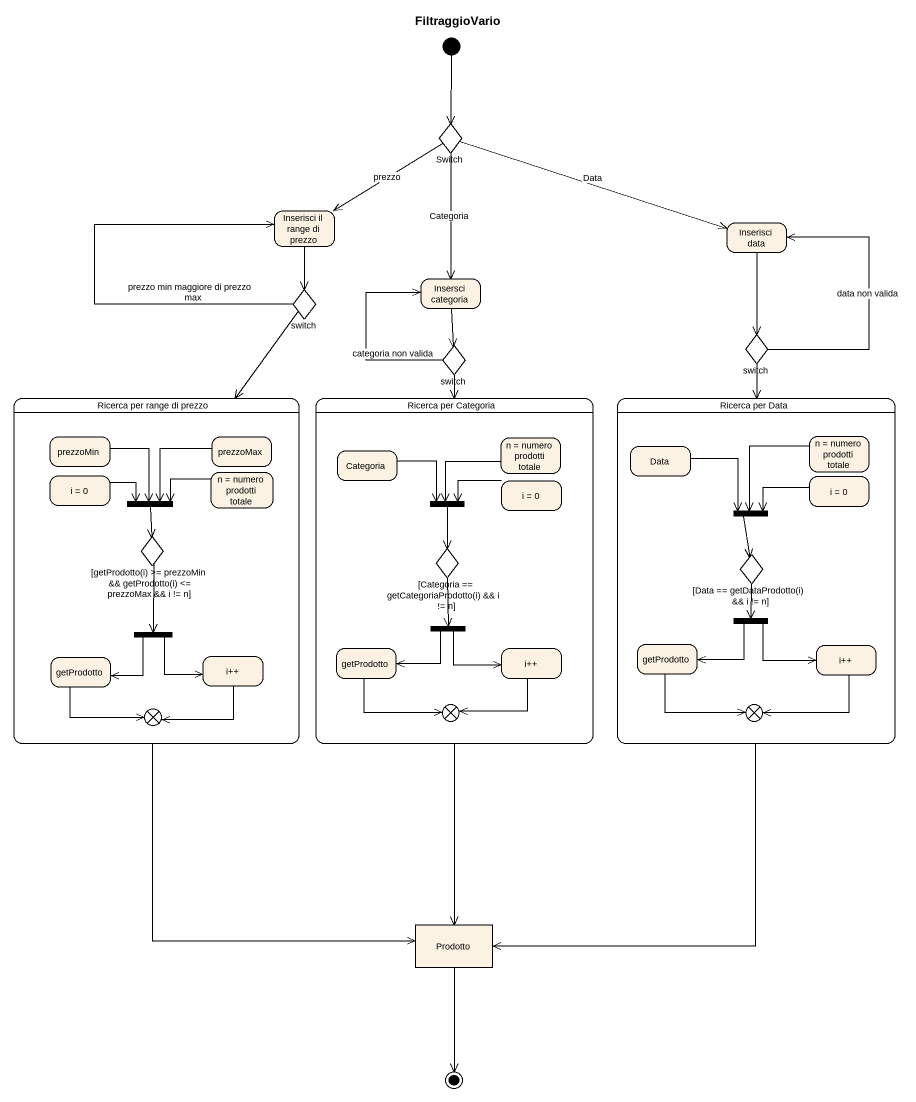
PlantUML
@startuml
title FiltraggioVario
hide empty description
state Switch <<choice>>
state "Inserisci il range di prezzo" as Inserisci_il_range_di_prezzo
state "Inserisci data" as Inserisci_data
state switch <<choice>>
state "Insersci categoria" as Insersci_categoria
state "switch" as switch_2 <<choice>>
state "switch" as switch_3 <<choice>>
state "Ricerca per range di prezzo" as Ricerca_per_range_di_prezzo {
  state prezzoMin
  state prezzoMax
  state "i = 0" as i_0
  state "n = numero prodotti totale" as n_numero_prodotti_totale_3
  state fork1 <<join>>
  state "[getProdotto(i) >= prezzoMin && getProdotto(i) <= prezzoMax && i != n]" as getProdotto_i_prezzoMin <<choice>>
  state fork4 <<fork>>
  state "getProdotto" as getProdotto_3
  state "i++" as i_3
  state flowfinal1 <<end>>
}
state "Ricerca per Categoria" as Ricerca_per_Categoria {
  state Categoria
  state "n = numero prodotti totale" as n_numero_prodotti_totale
  state "i = 0" as i_0_2
  state fork2 <<join>>
  state "[Categoria == getCategoriaProdotto(i) && i != n]" as Categoria_2 <<choice>>
  state getProdotto
  state fork5 <<fork>>
  state "i++" as i
  state flowfinal2 <<end>>
}
state "Ricerca per Data" as Ricerca_per_Data {
  state Data
  state "n = numero prodotti totale" as n_numero_prodotti_totale_2
  state "i = 0" as i_0_3
  state fork3 <<join>>
  state "[Data == getDataProdotto(i) && i != n]" as Data_getDataProdotto_i_i_n <<choice>>
  state "getProdotto" as getProdotto_2
  state fork6 <<fork>>
  state "i++" as i_2
  state flowfinal3 <<end>>
}
state Prodotto <<object>>
[*] --> Switch
Switch --> Inserisci_il_range_di_prezzo : prezzo
Switch -right-> Inserisci_data : Data
Switch --> Insersci_categoria : Categoria
Inserisci_il_range_di_prezzo --> switch
Inserisci_data --> switch_2
switch -up-> Inserisci_il_range_di_prezzo : prezzo min maggiore di prezzo max
switch --> Ricerca_per_range_di_prezzo
Insersci_categoria --> switch_3
switch_2 -up-> Inserisci_data : data non valida
switch_2 --> Ricerca_per_Data
switch_3 -up-> Insersci_categoria : categoria non valida
switch_3 --> Ricerca_per_Categoria
Ricerca_per_range_di_prezzo --> Prodotto
Ricerca_per_Categoria --> Prodotto
Ricerca_per_Data --> Prodotto
prezzoMin --> fork1
prezzoMax -left-> fork1
Categoria -right-> fork2
n_numero_prodotti_totale -left-> fork2
Data -right-> fork3
n_numero_prodotti_totale_2 --> fork3
i_0 -right-> fork1
n_numero_prodotti_totale_3 -left-> fork1
i_0_2 -left-> fork2
i_0_3 -left-> fork3
fork1 --> getProdotto_i_prezzoMin
getProdotto_i_prezzoMin --> fork4
fork2 --> Categoria_2
fork3 --> Data_getDataProdotto_i_i_n
Categoria_2 --> fork5
Data_getDataProdotto_i_i_n --> fork6
fork4 -left-> getProdotto_3
fork4 -right-> i_3
getProdotto -right-> flowfinal2
fork5 -left-> getProdotto
fork5 -right-> i
i --> flowfinal2
getProdotto_2 --> flowfinal3
fork6 -left-> getProdotto_2
fork6 -right-> i_2
i_2 -left-> flowfinal3
getProdotto_3 --> flowfinal1
i_3 -left-> flowfinal1
Prodotto --> [*]
@enduml
